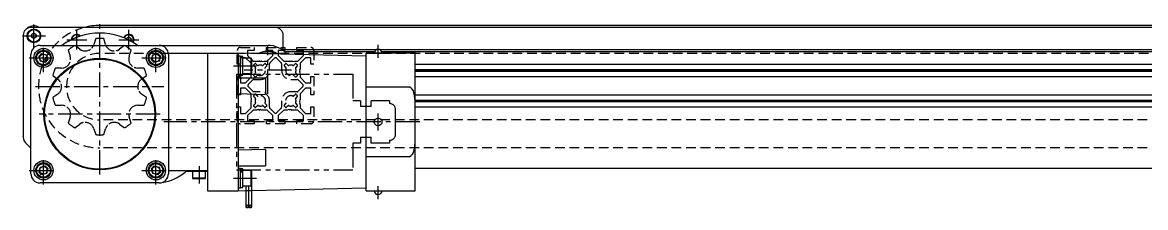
# Model space of a CAD drawing. Extents: x -3 to 4647, y -8 to 2018.
# Drawn here: x 851 to 1585, y 122 to 243 of the extents above; entities that cross this region are included whole.
import ezdxf

# ---------------------------------------------------------------- set-up
doc = ezdxf.new("R2010")
doc.units = 0
doc.header["$LTSCALE"] = 0.5
for name, pattern in [('CENTER', [50.8, 31.75, -6.35, 6.35, -6.35]), ('DASHED', [19.05, 12.7, -6.35]), ('PHANTOM', [63.5, 31.75, -6.35, 6.35, -6.35, 6.35, -6.35])]:
    doc.linetypes.add(name, pattern=pattern)
for name, color, linetype in [('MSM_CENTER', 1, 'CENTER'), ('MSM_CONTINUOUS', 7, 'CONTINUOUS'), ('MSM_DASHED', 4, 'DASHED'), ('MSM_IMAGINARY', 6, 'PHANTOM')]:
    doc.layers.add(name, color=color, linetype=linetype)

msp = doc.modelspace()

# ---------------------------------------------------------------- linework, layer by layer
at = {"layer": 'MSM_CENTER'}
for p, q in [((901.35, 143.8), (901.35, 243.29)), ((858.35, 227), (858.35, 242)), ((886.35, 225.5), (886.35, 238.5)), ((920.35, 225.5), (920.35, 238.5)), ((850.85, 234.5), (865.85, 234.5)), ((864.58, 210.82), (864.58, 229.32)), ((879.85, 232), (892.85, 232)), ((913.85, 232), (926.85, 232)), ((938.12, 210.82), (938.12, 229.32)), ((1083.45, 220.2), (1083.45, 228.7)), ((1011.35, 196.5), (1011.35, 227.5)), ((1080.82, 223.2), (1086.07, 223.2)), ((855.33, 220.07), (873.83, 220.07)), ((928.87, 220.07), (947.37, 220.07)), ((988.85, 214.97), (1003.95, 214.97)), ((1026.85, 212), (995.85, 212)), ((859.36, 201.3), (943.34, 201.3)), ((1083.45, 172.7), (1083.45, 183.7)), ((940.85, 183.3), (861.85, 183.3)), ((1110.65, 178.2), (943.35, 178.2)), ((864.58, 137.28), (864.58, 155.78)), ((938.12, 137.28), (938.12, 155.78)), ((966.35, 149.2), (966.35, 138)), ((855.33, 146.53), (873.83, 146.53)), ((928.87, 146.53), (947.37, 146.53)), ((988.85, 141.43), (1003.95, 141.43)), ((1083.45, 127.7), (1083.45, 136.2))]:
    msp.add_line(p, q, dxfattribs=at)
at = {"layer": 'MSM_CONTINUOUS'}
for p, q in [((3956.35, 240), (856.35, 240)), ((858.35, 236.23), (856.85, 235.37)), ((856.85, 235.37), (856.85, 233.63)), ((859.85, 235.37), (858.35, 236.23)), ((859.85, 233.63), (859.85, 235.37)), ((3911.35, 241.31), (901.35, 241.31)), ((851.35, 235), (851.35, 168.07)), ((856.85, 233.63), (858.35, 232.77)), ((858.35, 232.77), (859.85, 233.63)), ((862.35, 228.3), (1011.35, 228.3)), ((886.35, 233.73), (885.22, 233.08)), ((886.56, 233.61), (886.35, 233.73)), ((920.35, 233.73), (918.85, 232.87)), ((918.85, 232.87), (918.85, 232.48)), ((921.85, 232.87), (920.35, 233.73)), ((921.69, 231.04), (921.85, 231.13)), ((921.85, 231.13), (921.85, 232.87)), ((1021.35, 224.87), (1021.35, 235)), ((856.35, 144.3), (856.35, 222.3)), ((863.4, 222.97), (861.68, 221.25)), ((862.54, 218.03), (861.68, 221.25)), ((863.83, 222.86), (861.79, 220.82)), ((863.4, 222.97), (866.62, 222.11)), ((866.62, 222.11), (867.48, 218.89)), ((935.21, 218.89), (936.08, 222.11)), ((936.08, 222.11), (939.29, 222.97)), ((940.91, 220.82), (938.86, 222.86)), ((939.29, 222.97), (941.02, 221.25)), ((941.02, 221.25), (940.16, 218.03)), ((946.35, 223.2), (991.85, 223.2)), ((946.35, 222.3), (946.35, 144.3)), ((971.85, 223.2), (971.85, 133.2)), ((1075.65, 221.2), (991.85, 223.2)), ((991.85, 223.2), (991.85, 133.2)), ((993.45, 221.22), (991.85, 221.22)), ((993.45, 208.72), (993.45, 221.22)), ((994.95, 221.07), (993.45, 221.07)), ((994.95, 208.87), (994.95, 221.07)), ((1021.35, 225.5), (1082.47, 225.5)), ((1022.04, 224.3), (1081.2, 224.3)), ((1107.65, 223.2), (1075.65, 223.2)), ((1075.65, 133.2), (1075.65, 223.2)), ((1084.43, 225.5), (3786.35, 225.5)), ((1085.69, 224.3), (3786.35, 224.3)), ((1107.65, 133.2), (1107.65, 223.2)), ((865.76, 217.17), (862.54, 218.03)), ((867.37, 219.32), (865.33, 217.28)), ((867.48, 218.89), (865.76, 217.17)), ((936.94, 217.17), (935.21, 218.89)), ((937.37, 217.28), (935.33, 219.32)), ((940.16, 218.03), (936.94, 217.17)), ((1000.35, 219.97), (994.95, 219.97)), ((1000.95, 219.37), (1000.35, 219.97)), ((1000.35, 209.97), (1000.35, 219.97)), ((1000.95, 210.57), (1000.95, 219.37)), ((1107.65, 216), (3786.35, 216)), ((991.85, 208.72), (993.45, 208.72)), ((1009.86, 206.94), (991.85, 206.9)), ((993.45, 208.87), (994.95, 208.87)), ((994.95, 209.97), (1000.35, 209.97)), ((1000.35, 209.97), (1000.95, 210.57)), ((1009.86, 206.94), (1009.86, 196.22)), ((1107.65, 212.52), (3786.35, 212.52)), ((1107.65, 212), (3786.35, 212)), ((1107.65, 211.48), (3786.35, 211.48)), ((1107.65, 208), (3786.35, 208)), ((1075.65, 201.12), (1103.65, 201.12)), ((991.85, 196.77), (1009.86, 196.22)), ((1107.65, 196), (3786.35, 196)), ((1107.65, 192.52), (3786.35, 192.52)), ((1107.65, 192), (3786.35, 192)), ((1107.65, 191.48), (3786.35, 191.48)), ((1107.65, 188), (3786.35, 188)), ((852.81, 164.54), (856.35, 161)), ((1009.86, 160.18), (991.85, 159.63)), ((1009.86, 160.18), (1009.86, 149.46)), ((1103.65, 155.28), (1075.65, 155.28)), ((861.68, 145.35), (862.54, 148.57)), ((862.54, 148.57), (865.76, 149.43)), ((867.37, 147.28), (865.33, 149.32)), ((865.76, 149.43), (867.48, 147.71)), ((867.48, 147.71), (866.62, 144.49)), ((936.94, 149.43), (935.21, 147.71)), ((936.08, 144.49), (935.21, 147.71)), ((937.37, 149.32), (935.33, 147.28)), ((936.94, 149.43), (940.16, 148.57)), ((940.16, 148.57), (941.02, 145.35)), ((991.85, 149.5), (1009.86, 149.46)), ((993.45, 147.68), (991.85, 147.68)), ((993.45, 135.18), (993.45, 147.68)), ((994.95, 147.53), (993.45, 147.53)), ((994.95, 135.33), (994.95, 147.53)), ((1107.65, 148), (3786.35, 148)), ((863.4, 143.63), (861.68, 145.35)), ((863.83, 143.74), (861.79, 145.78)), ((866.62, 144.49), (863.4, 143.63)), ((939.29, 143.63), (936.08, 144.49)), ((940.91, 145.78), (938.86, 143.74)), ((941.02, 145.35), (939.29, 143.63)), ((971.85, 146.2), (946.35, 146.2)), ((958.28, 146.2), (957.23, 145.32)), ((958.04, 146), (971.85, 146)), ((962.1, 146), (962.1, 141.5)), ((962.1, 141.5), (962.6, 141)), ((970.6, 141.5), (962.1, 141.5)), ((970.1, 141), (962.6, 141)), ((970.1, 141), (970.6, 141.5)), ((970.6, 141.5), (970.6, 146)), ((994.95, 145.96), (993.45, 145.78)), ((993.45, 145.32), (994.95, 145.52)), ((1000.35, 146.43), (994.95, 146.43)), ((1000.35, 136.43), (1000.35, 146.43)), ((1000.95, 145.83), (1000.35, 146.43)), ((1000.95, 137.03), (1000.95, 145.83)), ((940.35, 138.3), (862.35, 138.3)), ((971.85, 133.2), (991.85, 133.2)), ((991.85, 135.18), (993.45, 135.18)), ((991.85, 133.2), (996.9, 133.32)), ((993.45, 135.33), (994.95, 135.33)), ((994.95, 136.43), (1000.35, 136.43)), ((996.9, 136.43), (996.9, 122.57)), ((998.85, 123.4), (998.85, 136.43)), ((1000.35, 136.43), (1000.95, 137.03)), ((1000.8, 122.57), (1000.8, 136.88)), ((1000.8, 133.41), (1075.65, 135.2)), ((1075.65, 133.2), (1107.65, 133.2)), ((998.85, 122.69), (998.85, 123.16))]:
    msp.add_line(p, q, dxfattribs=at)
for centre, radius in [((858.35, 234.5), 4.5), ((858.35, 234.5), 4.07), ((858.35, 234.5), 1.5), ((864.58, 220.07), 6.25), ((864.58, 220.07), 5), ((864.58, 220.07), 4.5), ((864.58, 220.07), 2.5), ((938.12, 220.07), 6.25), ((938.12, 220.07), 5), ((938.12, 220.07), 4.5), ((938.12, 220.07), 2.5), ((901.35, 183.3), 36.5), ((901.35, 183.3), 36), ((1083.45, 178.2), 2.5), ((864.58, 146.53), 6.25), ((864.58, 146.53), 5), ((864.58, 146.53), 4.5), ((864.58, 146.53), 2.5), ((938.12, 146.53), 6.25), ((938.12, 146.53), 5), ((938.12, 146.53), 4.5), ((938.12, 146.53), 2.5)]:
    msp.add_circle(centre, radius, dxfattribs=at)
for centre, radius, start, end in [((856.35, 235), 5, 90, 180), ((858.35, 234.5), 6.5, 57.79577, 129.30765), ((901.35, 194.3), 42, 54.04943, 125.95057), ((886.35, 232), 3.5, 43.49295, 180), ((886.35, 232), 3.1, 47.14602, 176.24703), ((901.35, 201.3), 40.01, 90, 104.67484), ((920.35, 232), 3.5, 327.32115, 159.18458), ((920.35, 232), 3.1, 327.13399, 159.37174), ((1016.35, 235), 5, 0, 90), ((862.35, 222.3), 6, 90, 180), ((886.35, 232), 1.5, 93.23621, 130.15683), ((920.35, 232), 1.5, 323.91957, 162.58616), ((940.35, 222.3), 6, 0, 90), ((1011.35, 212), 16.3, 39.80905, 90), ((1011.35, 212), 12.5, 57.78408, 119.48156), ((1011.35, 212), 12.2, 60.23122, 117.03442), ((1083.45, 223.2), 2.5, 0, 180), ((875.54, 209.11), 1.5, 226.17739, 245.5851), ((875.54, 209.11), 1.5, 24.4149, 43.82261), ((927.16, 209.11), 1.5, 136.17739, 155.5851), ((927.16, 209.11), 1.5, 294.4149, 313.82261), ((1101.74, 196.24), 5.24, 10.59714, 68.5918), ((1075.76, 190.27), 31.89, 359.36881, 12.56249), ((856.35, 168.07), 5, 180, 225), ((1075.76, 166.13), 31.89, 347.43751, 0.63119), ((875.54, 157.49), 1.5, 114.4149, 133.82261), ((875.54, 157.49), 1.5, 316.17739, 335.5851), ((927.16, 157.49), 1.5, 204.4149, 223.82261), ((927.16, 157.49), 1.5, 46.17739, 65.5851), ((1101.74, 160.16), 5.24, 291.4082, 349.40286), ((862.35, 144.3), 6, 180, 270), ((940.35, 144.3), 6, 270, 0), ((937.95, 168.3), 30, 278.2478, 310), ((1083.45, 133.2), 2.5, 180, 0), ((997.06, 123.28), 0.162, 133.71077, 226.28923), ((997.06, 122.57), 0.162, 133.71077, 226.28923), ((997.64, 122.53), 1.11, 92.62934, 128.44322), ((997.64, 124.03), 1.11, 231.55678, 267.37066), ((997.64, 121.82), 1.11, 92.62934, 128.44322), ((997.64, 123.32), 1.11, 231.55678, 267.37066), ((997.9, 121.04), 2.61, 83.13444, 96.86556), ((997.9, 124.81), 2.61, 263.13444, 276.86556), ((998.16, 122.53), 1.11, 51.55678, 87.37066), ((998.16, 124.03), 1.11, 272.62934, 308.44322), ((998.16, 121.82), 1.11, 51.55678, 87.37066), ((998.16, 123.32), 1.11, 272.62934, 308.44322), ((999.54, 122.53), 1.11, 92.62934, 128.44322), ((999.54, 124.03), 1.11, 231.55678, 267.37066), ((999.54, 121.82), 1.11, 92.62934, 128.44322), ((999.54, 123.32), 1.11, 231.55678, 267.37066), ((999.8, 121.04), 2.61, 83.13444, 96.86556), ((999.8, 124.81), 2.61, 263.13444, 276.86556), ((1000.06, 122.53), 1.11, 51.55678, 87.37066), ((1000.06, 124.03), 1.11, 272.62934, 308.44322), ((1000.06, 121.82), 1.11, 51.55678, 87.37066), ((1000.06, 123.32), 1.11, 272.62934, 308.44322), ((1000.64, 123.28), 0.162, 313.60838, 46.39162), ((1000.64, 122.57), 0.162, 313.71077, 46.28923)]:
    msp.add_arc(centre, radius, start, end, dxfattribs=at)
at = {"layer": 'MSM_DASHED'}
for p, q in [((888.29, 225.82), (885.01, 228.23)), ((897.06, 227.79), (897.5, 228.81)), ((898.73, 232.69), (897.5, 228.81)), ((905.2, 228.81), (903.96, 232.69)), ((905.2, 228.81), (905.65, 227.76)), ((917.68, 228.23), (914.4, 225.82)), ((880.78, 225.16), (882.06, 221.29)), ((882.31, 220.21), (882.06, 221.29)), ((888.29, 225.82), (889.27, 225.24)), ((3911.35, 223.01), (901.35, 223.01)), ((913.45, 225.25), (914.4, 225.82)), ((920.63, 221.29), (920.38, 220.18)), ((920.63, 221.29), (921.92, 225.16)), ((991.35, 216), (991.35, 225)), ((993.35, 227), (1002.35, 227)), ((1002.35, 225), (998.1, 225)), ((998.1, 225), (998.1, 221.66)), ((998.1, 221.66), (1001.76, 218)), ((1002.35, 227), (1002.35, 225)), ((1010.35, 225), (1010.35, 227)), ((1010.35, 227), (1022.35, 227)), ((1014.6, 225), (1010.35, 225)), ((1010.93, 218), (1014.6, 221.66)), ((1014.6, 221.66), (1014.6, 225)), ((1022.35, 225), (1018.1, 225)), ((1018.1, 225), (1018.1, 221.66)), ((1018.1, 221.66), (1021.76, 218)), ((1022.35, 227), (1022.35, 225)), ((1030.35, 225), (1030.35, 227)), ((1030.35, 227), (1039.35, 227)), ((1034.6, 225), (1030.35, 225)), ((1030.93, 218), (1034.6, 221.66)), ((1034.6, 221.66), (1034.6, 225)), ((1041.35, 225), (1041.35, 216)), ((876.38, 213.46), (872.3, 213.49)), ((876.38, 213.46), (877.51, 213.57)), ((925.22, 213.56), (926.32, 213.46)), ((930.4, 213.49), (926.32, 213.46)), ((993.35, 216), (991.35, 216)), ((996.68, 220.25), (993.35, 220.25)), ((993.35, 220.25), (993.35, 216)), ((1000.35, 216.59), (996.68, 220.25)), ((1000.35, 214.5), (1000.35, 216.59)), ((1000.6, 213.22), (1000.35, 214.5)), ((1000.42, 212.9), (1000.6, 213.22)), ((1001.76, 218), (1005.69, 218)), ((1002.11, 215.54), (1002.81, 216.24)), ((1003.14, 213.79), (1002.11, 214.83)), ((1003.52, 216.24), (1004.56, 215.21)), ((1005.94, 217.93), (1006.35, 217.7)), ((1006.35, 217.7), (1006.75, 217.93)), ((1007.25, 217.93), (1007.57, 217.75)), ((1007.57, 217.75), (1008.85, 218)), ((1008.14, 215.21), (1009.18, 216.24)), ((1008.85, 218), (1010.93, 218)), ((1010.59, 214.83), (1009.55, 213.79)), ((1009.88, 216.24), (1010.59, 215.54)), ((1012.35, 212), (1012.35, 216.17)), ((1012.64, 216.88), (1015.64, 219.88)), ((1017.06, 219.88), (1020.06, 216.88)), ((1020.35, 216.17), (1020.35, 212)), ((1021.76, 218), (1025.69, 218)), ((1022.11, 215.54), (1022.81, 216.24)), ((1023.14, 213.79), (1022.11, 214.83)), ((1023.52, 216.24), (1024.56, 215.21)), ((1025.94, 217.93), (1026.35, 217.7)), ((1026.35, 217.7), (1026.75, 217.93)), ((1027.25, 217.93), (1027.57, 217.75)), ((1027.57, 217.75), (1028.85, 218)), ((1028.14, 215.21), (1029.18, 216.24)), ((1028.85, 218), (1030.93, 218)), ((1030.59, 214.83), (1029.55, 213.79)), ((1029.88, 216.24), (1030.59, 215.54)), ((1036.01, 220.25), (1032.35, 216.59)), ((1032.35, 216.59), (1032.35, 212.65)), ((1039.35, 220.25), (1036.01, 220.25)), ((1039.35, 216), (1039.35, 220.25)), ((1041.35, 216), (1039.35, 216)), ((870.69, 208.51), (874, 206.14)), ((874.83, 205.41), (874, 206.14)), ((928.7, 206.14), (927.84, 205.39)), ((928.7, 206.14), (932.01, 208.51)), ((991.35, 196), (991.35, 208)), ((991.35, 208), (993.35, 208)), ((993.35, 208), (993.35, 203.75)), ((996.68, 203.75), (1000.35, 207.41)), ((998.47, 202.71), (1001.47, 205.71)), ((1000.35, 207.41), (1000.35, 211.35)), ((1000.65, 212), (1000.42, 212.4)), ((1000.42, 211.6), (1000.65, 212)), ((1002.11, 209.17), (1003.14, 210.21)), ((1002.81, 207.76), (1002.11, 208.46)), ((1002.18, 206), (1006.35, 206)), ((1004.56, 208.79), (1003.52, 207.76)), ((1026.35, 206), (1030.52, 206)), ((1029.18, 207.76), (1028.14, 208.79)), ((1029.55, 210.21), (1030.59, 209.17)), ((1030.59, 208.46), (1029.88, 207.76)), ((1031.23, 205.71), (1034.23, 202.71)), ((1032.28, 212.4), (1032.05, 212)), ((1032.05, 212), (1032.28, 211.6)), ((1032.28, 211.1), (1032.1, 210.78)), ((1032.1, 210.78), (1032.35, 209.5)), ((1032.35, 209.5), (1032.35, 207.41)), ((1032.35, 207.41), (1036.01, 203.75)), ((1039.35, 203.75), (1039.35, 208)), ((1039.35, 208), (1041.35, 208)), ((1041.35, 208), (1041.35, 196)), ((993.35, 203.75), (996.68, 203.75)), ((996.68, 200.25), (993.35, 200.25)), ((993.35, 200.25), (993.35, 196)), ((1000.35, 196.59), (996.68, 200.25)), ((1001.47, 198.29), (998.47, 201.29)), ((1034.23, 201.29), (1031.23, 198.29)), ((1036.01, 200.25), (1032.35, 196.59)), ((1036.01, 203.75), (1039.35, 203.75)), ((1039.35, 200.25), (1036.01, 200.25)), ((1039.35, 196), (1039.35, 200.25)), ((874, 196.46), (870.69, 194.09)), ((874, 196.46), (874.85, 197.21)), ((927.87, 197.19), (928.7, 196.46)), ((932.01, 194.09), (928.7, 196.46)), ((993.35, 196), (991.35, 196)), ((1000.35, 194.5), (1000.35, 196.59)), ((1000.6, 193.22), (1000.35, 194.5)), ((1000.35, 187.41), (1000.35, 191.35)), ((1000.42, 192.9), (1000.6, 193.22)), ((1000.65, 192), (1000.42, 192.4)), ((1000.42, 191.6), (1000.65, 192)), ((1002.11, 195.54), (1002.81, 196.24)), ((1003.14, 193.79), (1002.11, 194.83)), ((1006.35, 198), (1002.18, 198)), ((1003.52, 196.24), (1004.56, 195.21)), ((1012.35, 187.83), (1012.35, 192)), ((1020.35, 192), (1020.35, 187.83)), ((1030.52, 198), (1026.35, 198)), ((1028.14, 195.21), (1029.18, 196.24)), ((1030.59, 194.83), (1029.55, 193.79)), ((1029.88, 196.24), (1030.59, 195.54)), ((1032.28, 192.4), (1032.05, 192)), ((1032.05, 192), (1032.28, 191.6)), ((1032.28, 191.1), (1032.1, 190.78)), ((1032.35, 196.59), (1032.35, 192.65)), ((1041.35, 196), (1039.35, 196)), ((872.3, 189.11), (876.38, 189.14)), ((877.48, 189.04), (876.38, 189.14)), ((926.32, 189.14), (925.19, 189.03)), ((926.32, 189.14), (930.4, 189.11)), ((991.35, 179), (991.35, 188)), ((991.35, 188), (993.35, 188)), ((993.35, 188), (993.35, 183.75)), ((993.35, 183.75), (996.68, 183.75)), ((996.68, 183.75), (1000.35, 187.41)), ((1001.76, 186), (998.1, 182.34)), ((1003.85, 186), (1001.76, 186)), ((1002.11, 189.17), (1003.14, 190.21)), ((1002.81, 187.76), (1002.11, 188.46)), ((1004.56, 188.79), (1003.52, 187.76)), ((1005.13, 186.25), (1003.85, 186)), ((1005.44, 186.07), (1005.13, 186.25)), ((1006.35, 186.3), (1005.94, 186.07)), ((1006.75, 186.07), (1006.35, 186.3)), ((1010.93, 186), (1007, 186)), ((1009.18, 187.76), (1008.14, 188.79)), ((1009.55, 190.21), (1010.59, 189.17)), ((1010.59, 188.46), (1009.88, 187.76)), ((1014.6, 182.34), (1010.93, 186)), ((1015.64, 184.12), (1012.64, 187.12)), ((1020.06, 187.12), (1017.06, 184.12)), ((1021.76, 186), (1018.1, 182.34)), ((1023.85, 186), (1021.76, 186)), ((1022.11, 189.17), (1023.14, 190.21)), ((1022.81, 187.76), (1022.11, 188.46)), ((1024.56, 188.79), (1023.52, 187.76)), ((1025.13, 186.25), (1023.85, 186)), ((1025.44, 186.07), (1025.13, 186.25)), ((1026.35, 186.3), (1025.94, 186.07)), ((1026.75, 186.07), (1026.35, 186.3)), ((1030.93, 186), (1027, 186)), ((1029.18, 187.76), (1028.14, 188.79)), ((1029.55, 190.21), (1030.59, 189.17)), ((1030.59, 188.46), (1029.88, 187.76)), ((1034.6, 182.34), (1030.93, 186)), ((1032.1, 190.78), (1032.35, 189.5)), ((1032.35, 189.5), (1032.35, 187.41)), ((1032.35, 187.41), (1036.01, 183.75)), ((1036.01, 183.75), (1039.35, 183.75)), ((1039.35, 183.75), (1039.35, 188)), ((1039.35, 188), (1041.35, 188)), ((1041.35, 188), (1041.35, 179)), ((882.06, 181.31), (880.78, 177.44)), ((882.06, 181.31), (882.32, 182.42)), ((885.01, 174.37), (888.29, 176.78)), ((889.24, 177.35), (888.29, 176.78)), ((3786.73, 179.6), (901.35, 179.6)), ((914.4, 176.78), (913.42, 177.36)), ((914.4, 176.78), (917.68, 174.37)), ((920.38, 182.39), (920.63, 181.31)), ((921.92, 177.44), (920.63, 181.31)), ((1002.35, 177), (993.35, 177)), ((998.1, 182.34), (998.1, 179)), ((998.1, 179), (1002.35, 179)), ((1002.35, 179), (1002.35, 177)), ((1010.35, 177), (1010.35, 179)), ((1010.35, 179), (1014.6, 179)), ((1022.35, 177), (1010.35, 177)), ((1014.6, 179), (1014.6, 182.34)), ((1018.1, 182.34), (1018.1, 179)), ((1018.1, 179), (1022.35, 179)), ((1022.35, 179), (1022.35, 177)), ((1030.35, 177), (1030.35, 179)), ((1030.35, 179), (1034.6, 179)), ((1039.35, 177), (1030.35, 177)), ((1034.6, 179), (1034.6, 182.34)), ((897.5, 173.79), (897.05, 174.84)), ((897.5, 173.79), (898.73, 169.91)), ((903.96, 169.91), (905.2, 173.79)), ((905.63, 174.81), (905.2, 173.79)), ((3786.73, 161.3), (901.35, 161.3)), ((996.9, 133.32), (1000.8, 133.41))]:
    msp.add_line(p, q, dxfattribs=at)
for centre, radius, start, end in [((901.35, 201.3), 40.01, 104.67484, 270), ((901.35, 201.3), 31.5, 121.23806, 130.76194), ((879.03, 239.47), 21.48, 323.55574, 327.07487), ((901.35, 201.3), 31.5, 85.23806, 94.76194), ((910.87, 230.62), 5.95, 208.63813, 282.95618), ((901.35, 201.3), 31.5, 49.23806, 58.76194), ((901.35, 201.3), 21.7, 90, 270), ((891.82, 230.62), 5.95, 244.63813, 318.95621), ((905.73, 245.29), 21.48, 287.55574, 291.07487), ((993.35, 225), 2, 90, 180), ((1039.35, 225), 2, 0, 90), ((901.35, 201.3), 31.5, 157.23806, 166.76194), ((876.41, 219.42), 5.95, 280.63813, 354.95618), ((860.86, 219.06), 21.48, 359.55574, 3.07487), ((926.29, 219.42), 5.95, 172.63813, 246.95621), ((930.75, 234.32), 21.48, 251.55574, 255.07487), ((901.35, 201.3), 31.5, 13.23806, 22.76194), ((1002.46, 215.18), 0.5, 135, 225), ((1003.17, 215.89), 0.5, 45, 135), ((1006.35, 212), 3.4, 156.61827, 203.38173), ((1002.86, 213.51), 0.4, 336.61827, 45), ((1004.84, 215.49), 0.4, 225, 293.38173), ((1006.35, 212), 3.4, 66.61827, 113.38173), ((1006.35, 212), 3.4, 246.61827, 23.38173), ((1005.69, 217.5), 0.5, 60, 90), ((1007, 217.5), 0.5, 60, 120), ((1007.86, 215.49), 0.4, 246.61827, 315), ((1009.53, 215.89), 0.5, 45, 135), ((1009.84, 213.51), 0.4, 135, 203.38173), ((1010.24, 215.18), 0.5, 315, 45), ((1013.35, 216.17), 1, 135, 180), ((1016.35, 219.17), 1, 45, 135), ((1019.35, 216.17), 1, 0, 45), ((1022.46, 215.18), 0.5, 135, 225), ((1023.17, 215.89), 0.5, 45, 135), ((1026.35, 212), 3.4, 156.61827, 293.38173), ((1022.86, 213.51), 0.4, 336.61827, 45), ((1024.84, 215.49), 0.4, 225, 293.38173), ((1026.35, 212), 3.4, 66.61827, 113.38173), ((1025.69, 217.5), 0.5, 60, 90), ((1027, 217.5), 0.5, 60, 120), ((1027.86, 215.49), 0.4, 246.61827, 315), ((1029.53, 215.89), 0.5, 45, 135), ((1029.84, 213.51), 0.4, 135, 203.38173), ((1026.35, 212), 3.4, 336.61827, 23.38173), ((1030.24, 215.18), 0.5, 315, 45), ((1000.85, 212.65), 0.5, 150, 210), ((1000.85, 211.35), 0.5, 150, 180), ((1002.18, 205), 1, 90, 135), ((1002.46, 208.82), 0.5, 135, 225), ((1003.17, 208.11), 0.5, 225, 315), ((1002.86, 210.49), 0.4, 315, 23.38173), ((1004.84, 208.51), 0.4, 66.61827, 135), ((1006.35, 212), 6, 270, 0), ((1026.35, 212), 6, 180, 270), ((1027.86, 208.51), 0.4, 45, 113.38173), ((1029.53, 208.11), 0.5, 225, 315), ((1029.84, 210.49), 0.4, 156.61827, 225), ((1030.52, 205), 1, 45, 90), ((1030.24, 208.82), 0.5, 315, 45), ((1031.85, 212.65), 0.5, 330, 0), ((1031.85, 211.35), 0.5, 330, 30), ((858.15, 191.87), 21.48, 35.55574, 39.07487), ((870.52, 201.3), 5.95, 316.63813, 30.9562), ((932.17, 201.3), 5.95, 136.63813, 210.95618), ((999.18, 202), 1, 135, 225), ((1033.52, 202), 1, 315, 45), ((901.35, 201.3), 31.5, 193.23806, 202.76194), ((944.54, 210.73), 21.48, 215.55574, 219.07487), ((901.35, 201.3), 31.5, 337.23806, 346.76194), ((1000.85, 192.65), 0.5, 150, 210), ((1000.85, 191.35), 0.5, 150, 180), ((1002.18, 199), 1, 225, 270), ((1002.46, 195.18), 0.5, 135, 225), ((1003.17, 195.89), 0.5, 45, 135), ((1006.35, 192), 3.4, 156.61827, 203.38173), ((1002.86, 193.51), 0.4, 336.61827, 45), ((1004.84, 195.49), 0.4, 225, 293.38173), ((1006.35, 192), 3.4, 336.61827, 113.38173), ((1006.35, 192), 6, 0, 90), ((1026.35, 192), 6, 90, 180), ((1026.35, 192), 3.4, 66.61827, 203.38173), ((1027.86, 195.49), 0.4, 246.61827, 315), ((1029.53, 195.89), 0.5, 45, 135), ((1029.84, 193.51), 0.4, 135, 203.38173), ((1026.35, 192), 3.4, 336.61827, 23.38173), ((1030.52, 199), 1, 270, 315), ((1030.24, 195.18), 0.5, 315, 45), ((1031.85, 192.65), 0.5, 330, 0), ((1031.85, 191.35), 0.5, 330, 30), ((871.95, 168.28), 21.48, 71.55574, 75.07487), ((876.41, 183.18), 5.95, 352.63813, 66.95617), ((926.29, 183.18), 5.95, 100.63813, 174.95622), ((941.83, 183.54), 21.48, 179.55574, 183.07487), ((1002.46, 188.82), 0.5, 135, 225), ((1003.17, 188.11), 0.5, 225, 315), ((1002.86, 190.49), 0.4, 315, 23.38173), ((1004.84, 188.51), 0.4, 66.61827, 135), ((1006.35, 192), 3.4, 246.61827, 293.38173), ((1005.69, 186.5), 0.5, 240, 300), ((1007, 186.5), 0.5, 240, 270), ((1007.86, 188.51), 0.4, 45, 113.38173), ((1009.53, 188.11), 0.5, 225, 315), ((1009.84, 190.49), 0.4, 156.61827, 225), ((1010.24, 188.82), 0.5, 315, 45), ((1013.35, 187.83), 1, 180, 225), ((1016.35, 184.83), 1, 225, 315), ((1019.35, 187.83), 1, 315, 0), ((1022.46, 188.82), 0.5, 135, 225), ((1023.17, 188.11), 0.5, 225, 315), ((1022.86, 190.49), 0.4, 315, 23.38173), ((1024.84, 188.51), 0.4, 66.61827, 135), ((1026.35, 192), 3.4, 246.61827, 293.38173), ((1025.69, 186.5), 0.5, 240, 300), ((1027, 186.5), 0.5, 240, 270), ((1027.86, 188.51), 0.4, 45, 113.38173), ((1029.53, 188.11), 0.5, 225, 315), ((1029.84, 190.49), 0.4, 156.61827, 225), ((1030.24, 188.82), 0.5, 315, 45), ((901.35, 201.3), 31.5, 229.23806, 238.76194), ((896.97, 157.31), 21.48, 107.55574, 111.07487), ((891.82, 171.98), 5.95, 28.63813, 102.95622), ((910.87, 171.98), 5.95, 64.63813, 138.95619), ((901.35, 201.3), 31.5, 301.23806, 310.76194), ((993.35, 179), 2, 180, 270), ((1039.35, 179), 2, 270, 0), ((901.35, 201.3), 31.5, 265.23806, 274.76194), ((923.66, 163.13), 21.48, 143.55574, 147.07487)]:
    msp.add_arc(centre, radius, start, end, dxfattribs=at)
at = {"layer": 'MSM_IMAGINARY'}
for p, q in [((990.85, 209.45), (1066.85, 209.45)), ((990.85, 209.45), (990.85, 146.95)), ((1066.85, 209.45), (1066.85, 192.05)), ((1071.85, 192.05), (1066.85, 192.05)), ((1071.85, 192.05), (1071.85, 188.2)), ((1090.85, 192.05), (1078.85, 192.05)), ((1078.85, 188.2), (1078.85, 192.05)), ((1090.85, 192.05), (1090.85, 190.2)), ((1078.85, 188.2), (1071.85, 188.2)), ((1094.85, 170.2), (1094.85, 186.2)), ((1071.85, 164.35), (1066.85, 164.35)), ((1066.85, 164.35), (1066.85, 146.95)), ((1071.85, 168.2), (1078.85, 168.2)), ((1071.85, 168.2), (1071.85, 164.35)), ((1078.85, 164.35), (1078.85, 168.2)), ((1090.85, 164.35), (1078.85, 164.35)), ((1090.85, 166.2), (1090.85, 164.35)), ((990.85, 146.95), (1066.85, 146.95))]:
    msp.add_line(p, q, dxfattribs=at)
for centre, start, end in [((1090.85, 186.2), 0, 90), ((1090.85, 170.2), 270, 0)]:
    msp.add_arc(centre, 4, start, end, dxfattribs=at)

doc.saveas('drawing.dxf')
